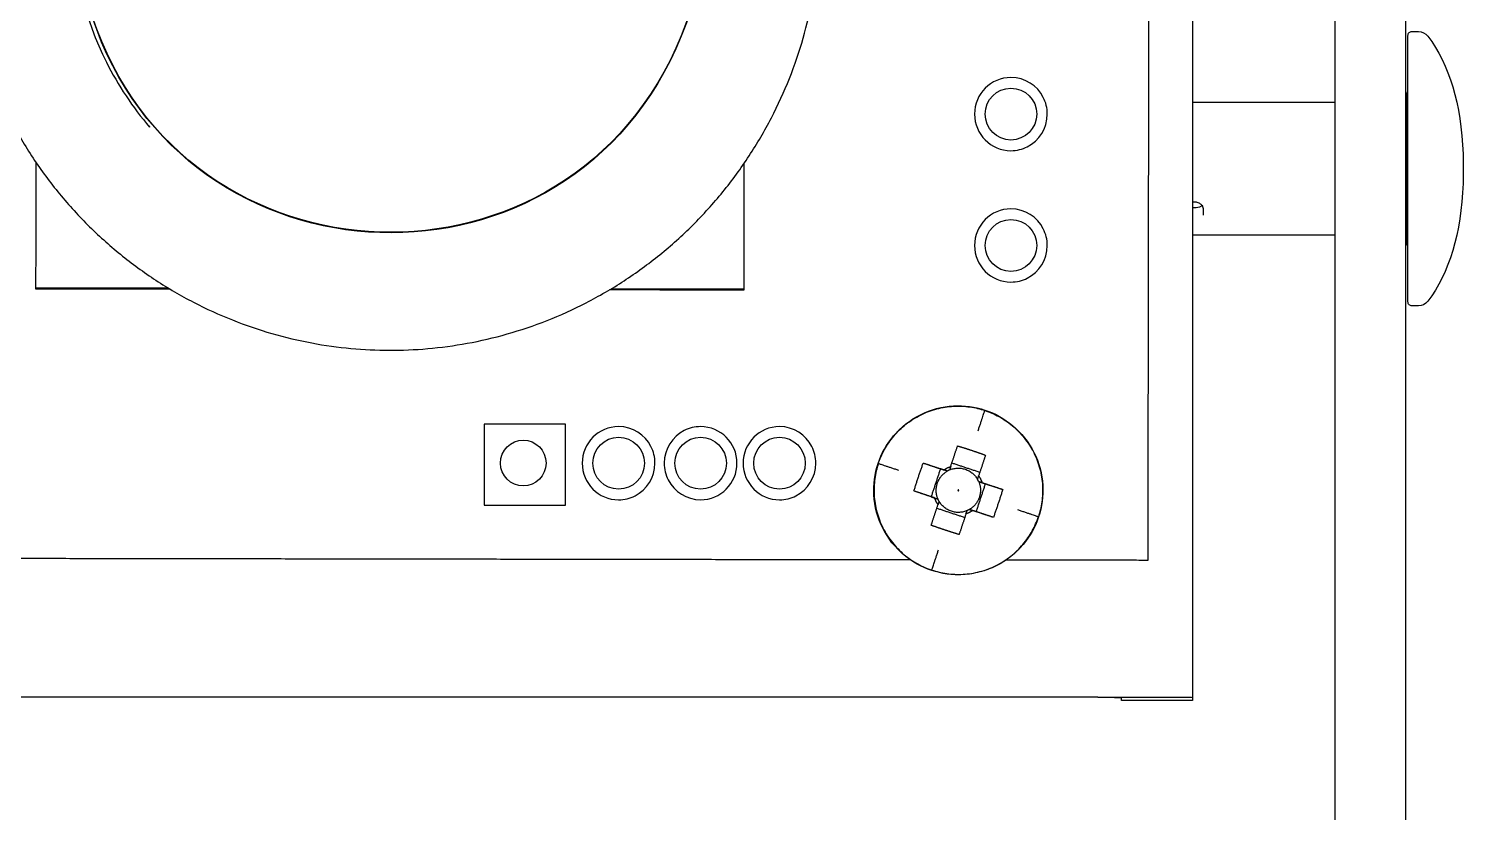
# Model space of a CAD drawing. Header units: millimetres. Extents: x 181 to 381, y 0 to 208.
# Drawn here: x 212.87 to 243.15, y 50.86 to 67.4 of the extents above; entities that cross this region are included whole.
import ezdxf

# ---------------------------------------------------------------- set-up
doc = ezdxf.new("R2010")
doc.units = ezdxf.units.MM
doc.layers.add('Make2D$可见线$曲线', color=7, linetype='Continuous', true_color=0x000000)

msp = doc.modelspace()

# ---------------------------------------------------------------- linework, layer by layer
at = {"layer": 'Make2D$可见线$曲线', "color": 18, "lineweight": -3, "true_color": 0x000000}
for points, degree in [([(237.439, 85.989), (237.439, 69.637), (237.439, 53.284)], 2), ([(236.532, 83.02), (236.511, 69.599), (236.491, 56.177)], 2), ([(240.439, 68.108), (240.439, 55.027), (240.439, 41.946)], 2), ([(241.939, 41.946), (241.939, 55.027), (241.939, 68.108)], 2), ([(242.066, 67.343), (242.135, 67.343), (242.204, 67.343)], 2), ([(242.204, 67.343), (242.282, 67.343), (242.355, 67.307), (242.402, 67.245)], 3), ([(237.439, 65.85), (238.939, 65.85), (240.439, 65.85)], 2), ([(215.423, 65.326), (215.423, 65.334), (215.422, 65.342)], 2), ([(241.961, 65.335), (241.972, 65.335), (241.983, 65.335)], 2), ([(237.479, 63.743), (237.459, 63.743), (237.439, 63.743)], 2), ([(237.479, 63.621), (237.459, 63.621), (237.439, 63.621)], 2), ([(241.984, 63.557), (241.973, 63.557), (241.962, 63.557)], 2), ([(240.439, 63.042), (238.939, 63.042), (237.439, 63.042)], 2), ([(213.023, 61.932), (213.953, 61.931), (214.883, 61.929), (215.813, 61.928)], 3), ([(213.023, 61.906), (213.023, 61.915), (213.023, 61.923), (213.023, 61.932)], 3), ([(215.857, 61.901), (214.912, 61.903), (213.968, 61.904), (213.023, 61.906)], 3), ([(227.962, 61.883), (227.017, 61.884), (226.072, 61.885), (225.127, 61.887)], 3), ([(225.171, 61.913), (226.101, 61.912), (227.032, 61.911), (227.962, 61.909)], 3), ([(227.962, 61.909), (227.962, 61.9), (227.962, 61.891), (227.962, 61.883)], 3), ([(242.204, 61.549), (242.135, 61.549), (242.066, 61.549)], 2), ([(242.402, 61.647), (242.355, 61.585), (242.282, 61.549), (242.204, 61.549)], 3), ([(222.481, 59.051), (222.481, 58.482), (222.481, 57.913), (222.481, 57.345)], 3), ([(224.203, 59.051), (223.629, 59.051), (223.055, 59.051), (222.481, 59.051)], 3), ([(224.203, 57.345), (224.203, 57.913), (224.203, 58.482), (224.203, 59.051)], 3), ([(231.752, 58.232), (231.934, 58.171), (232.115, 58.11)], 2), ([(232.331, 58.158), (232.323, 58.134), (232.315, 58.111), (232.307, 58.086)], 3), ([(232.945, 58.034), (232.65, 58.132), (232.355, 58.23)], 2), ([(232.115, 58.11), (232.017, 57.816), (231.919, 57.522)], 2), ([(232.26, 58.062), (232.187, 58.086), (232.115, 58.11)], 2), ([(232.26, 58.062), (232.235, 58.07), (232.212, 58.079), (232.189, 58.087)], 3), ([(232.898, 57.889), (232.906, 57.914), (232.914, 57.938), (232.921, 57.961)], 3), ([(232.992, 57.82), (232.969, 57.827), (232.946, 57.834), (232.922, 57.842)], 3), ([(232.922, 57.842), (232.994, 57.817), (233.066, 57.793)], 2), ([(231.919, 57.519), (231.737, 57.58), (231.556, 57.642)], 2), ([(232.871, 57.205), (232.969, 57.499), (233.066, 57.793)], 2), ([(233.066, 57.793), (233.248, 57.734), (233.429, 57.675)], 2), ([(222.481, 57.345), (223.055, 57.345), (223.629, 57.345), (224.203, 57.345)], 3), ([(231.919, 57.519), (231.991, 57.495), (232.063, 57.471)], 2), ([(231.993, 57.496), (232.016, 57.488), (232.039, 57.48), (232.063, 57.471)], 3), ([(232.039, 57.279), (232.334, 57.181), (232.629, 57.083)], 2), ([(232.087, 57.423), (232.079, 57.4), (232.071, 57.377), (232.064, 57.355)], 3), ([(232.725, 57.251), (232.75, 57.244), (232.773, 57.237), (232.796, 57.23)], 3), ([(232.87, 57.203), (232.798, 57.227), (232.725, 57.251)], 2), ([(232.654, 57.159), (232.662, 57.181), (232.67, 57.203), (232.678, 57.227)], 3), ([(233.233, 57.084), (233.051, 57.144), (232.87, 57.203)], 2), ([(231.483, 56.185), (220.512, 56.202), (209.54, 56.219)], 2), ([(236.491, 56.177), (234.989, 56.18), (233.487, 56.182)], 2), ([(235.439, 53.289), (220.497, 53.289), (205.555, 53.289)], 2), ([(235.439, 53.285), (220.497, 53.285), (205.555, 53.285)], 2), ([(235.939, 53.288), (235.939, 53.286), (235.939, 53.284)], 2), ([(237.439, 53.215), (236.689, 53.215), (235.939, 53.215)], 2)]:
    msp.add_open_spline(points, degree=degree, dxfattribs=at)
for points, degree, knots in [([(220.514, 76.474), (223.314, 76.471), (225.782, 74.727), (227.306, 70.517), (227.271, 68.793), (224.307, 61.523), (216.159, 61.793), (214.209, 67.666)], 3, [12.233324, 12.233324, 12.233324, 12.233324, 19.678115, 19.678115, 24.072632, 24.072632, 40.435415, 40.435415, 40.435415, 40.435415]), ([(213.785, 69.628), (213.803, 68.613), (214.19, 67.055), (215.063, 65.742), (215.421, 65.325)], 3, [0.558413, 0.558413, 0.558413, 0.558413, 3.350274, 4.867507, 4.867507, 4.867507, 4.867507]), ([(227.138, 69.581), (227.114, 68.784), (226.949, 67.991), (224.306, 61.51), (216.159, 61.781), (214.208, 67.654)], 3, [21.933103, 21.933103, 21.933103, 21.933103, 24.072632, 24.072632, 40.435415, 40.435415, 40.435415, 40.435415]), ([(241.983, 67.26), (241.984, 67.265), (241.985, 67.275), (241.987, 67.284), (241.988, 67.287), (241.993, 67.301), (242, 67.311), (242.023, 67.334), (242.044, 67.343), (242.066, 67.343)], 3, [0, 0, 0, 0, 0.0159134, 0.0159134, 0.0271697, 0.0271697, 0.0626545, 0.0626545, 0.1318879, 0.1318879, 0.1318879, 0.1318879]), ([(241.983, 61.632), (241.983, 61.632), (241.983, 61.679), (241.983, 62.054), (241.983, 62.978), (241.983, 64.196), (241.983, 65.469), (241.983, 66.523), (241.983, 67.135), (241.983, 67.26), (241.983, 67.26)], 3, [2.630216, 2.630216, 2.630216, 2.630216, 3.191011, 4.699756, 6.141658, 7.663786, 9.225969, 10.681092, 12.136247, 13.312507, 13.312507, 13.312507, 13.312507]), ([(242.402, 67.245), (242.858, 66.644), (243.106, 65.814), (243.146, 64.757), (243.15, 64.653), (243.152, 64.55), (243.152, 64.446)], 3, [0.148882, 0.148882, 0.148882, 0.148882, 2.821563, 2.821563, 2.821563, 3.132454, 3.132454, 3.132454, 3.132454]), ([(234.286, 65.951), (234.159, 66.201), (233.901, 66.372), (233.603, 66.372), (233.179, 66.372), (232.835, 66.026), (232.835, 65.6), (232.835, 65.173), (233.179, 64.827), (233.603, 64.827), (233.727, 64.827), (233.845, 64.857), (233.949, 64.91)], 3, [-0.878604, -0.878604, -0.878604, -0.878604, 0, 0, 0, 1.250011, 1.250011, 1.250011, 2.500022, 2.500022, 2.500022, 2.867409, 2.867409, 2.867409, 2.867409]), ([(233.603, 66.147), (233.302, 66.147), (233.059, 65.902), (233.059, 65.6), (233.059, 65.297), (233.302, 65.052), (233.603, 65.052), (233.903, 65.052), (234.147, 65.297), (234.147, 65.6), (234.147, 65.902), (233.903, 66.147), (233.603, 66.147)], 3, [0, 0, 0, 0, 0.885748, 0.885748, 0.885748, 1.771496, 1.771496, 1.771496, 2.657244, 2.657244, 2.657244, 3.542992, 3.542992, 3.542992, 3.542992]), ([(241.939, 66.072), (241.946, 66.053), (241.951, 66.032), (241.957, 66.004), (241.958, 65.997), (241.959, 65.988), (241.961, 65.945), (241.961, 65.944)], 3, [0.4935233, 0.4935233, 0.4935233, 0.4935233, 0.5671611, 0.5671611, 0.5945233, 0.5945233, 0.5970692, 0.5970692, 0.5970692, 0.5970692]), ([(233.949, 64.91), (234.199, 65.037), (234.37, 65.298), (234.37, 65.6), (234.37, 65.726), (234.34, 65.846), (234.286, 65.951)], 3, [2.867409, 2.867409, 2.867409, 2.867409, 3.750033, 3.750033, 3.750033, 4.12144, 4.12144, 4.12144, 4.12144]), ([(213.023, 61.932), (213.023, 62.004), (213.023, 62.075), (213.023, 62.147), (213.024, 62.956), (213.025, 63.764), (213.027, 64.573)], 3, [2.153089, 2.153089, 2.153089, 2.153089, 2.353089, 2.353089, 2.353089, 4.612482, 4.612482, 4.612482, 4.612482]), ([(227.966, 64.551), (227.965, 63.742), (227.964, 62.933), (227.963, 62.124), (227.962, 62.052), (227.962, 61.981), (227.962, 61.909)], 3, [20.139235, 20.139235, 20.139235, 20.139235, 22.400002, 22.400002, 22.400002, 22.600002, 22.600002, 22.600002, 22.600002]), ([(243.152, 64.446), (243.152, 64.342), (243.15, 64.239), (243.146, 64.135), (243.106, 63.078), (242.858, 62.249), (242.403, 61.648)], 3, [-0.310891, -0.310891, -0.310891, -0.310891, 0, 0, 0, 2.671974, 2.671974, 2.671974, 2.671974]), ([(234.286, 63.177), (234.159, 63.427), (233.901, 63.598), (233.603, 63.598), (233.179, 63.598), (232.835, 63.252), (232.835, 62.826), (232.835, 62.399), (233.179, 62.053), (233.603, 62.053), (233.727, 62.053), (233.845, 62.083), (233.949, 62.136)], 3, [-0.878604, -0.878604, -0.878604, -0.878604, 0, 0, 0, 1.250011, 1.250011, 1.250011, 2.500022, 2.500022, 2.500022, 2.867409, 2.867409, 2.867409, 2.867409]), ([(237.666, 63.6), (237.666, 63.611), (237.664, 63.624), (237.657, 63.639), (237.65, 63.655), (237.637, 63.673), (237.62, 63.689), (237.603, 63.705), (237.58, 63.719), (237.555, 63.729), (237.531, 63.738), (237.506, 63.743), (237.479, 63.743)], 3, [0, 0, 0, 0, 0.0734894, 0.0734894, 0.0734894, 0.1565046, 0.1565046, 0.1565046, 0.2420201, 0.2420201, 0.2420201, 0.3210887, 0.3210887, 0.3210887, 0.3210887]), ([(237.639, 63.669), (237.631, 63.662), (237.622, 63.656), (237.577, 63.631), (237.53, 63.621), (237.479, 63.621)], 3, [0.1142345, 0.1142345, 0.1142345, 0.1142345, 0.1624368, 0.1624368, 0.3255626, 0.3255626, 0.3255626, 0.3255626]), ([(237.666, 63.6), (237.666, 63.618), (237.661, 63.643), (237.648, 63.668), (237.644, 63.675)], 3, [0.0066832, 0.0066832, 0.0066832, 0.0066832, 0.1144834, 0.154935, 0.154935, 0.154935, 0.154935]), ([(233.603, 63.373), (233.302, 63.373), (233.059, 63.128), (233.059, 62.826), (233.059, 62.523), (233.302, 62.278), (233.603, 62.278), (233.903, 62.278), (234.147, 62.523), (234.147, 62.826), (234.147, 63.128), (233.903, 63.373), (233.603, 63.373)], 3, [0, 0, 0, 0, 0.885748, 0.885748, 0.885748, 1.771496, 1.771496, 1.771496, 2.657244, 2.657244, 2.657244, 3.542992, 3.542992, 3.542992, 3.542992]), ([(233.949, 62.136), (234.199, 62.263), (234.37, 62.524), (234.37, 62.826), (234.37, 62.952), (234.34, 63.072), (234.286, 63.177)], 3, [2.867409, 2.867409, 2.867409, 2.867409, 3.750033, 3.750033, 3.750033, 4.12144, 4.12144, 4.12144, 4.12144]), ([(241.961, 62.948), (241.961, 62.941), (241.959, 62.91), (241.958, 62.895), (241.957, 62.888), (241.951, 62.859), (241.946, 62.839), (241.939, 62.82)], 3, [0, 0, 0, 0, 0.0230933, 0.0230933, 0.0485348, 0.0485348, 0.1170035, 0.1170035, 0.1170035, 0.1170035]), ([(242.066, 61.549), (242.044, 61.549), (242.023, 61.558), (242, 61.581), (241.993, 61.591), (241.988, 61.605), (241.987, 61.608), (241.986, 61.612), (241.983, 61.631), (241.983, 61.632)], 3, [0, 0, 0, 0, 0.0770705, 0.0770705, 0.1165713, 0.1165713, 0.1291014, 0.1291014, 0.1320846, 0.1320846, 0.1320846, 0.1320846]), ([(230.799, 58.22), (230.87, 58.433), (230.98, 58.631), (231.125, 58.803), (231.282, 58.99), (231.475, 59.143), (231.693, 59.252), (231.911, 59.361), (232.149, 59.425), (232.393, 59.439), (232.617, 59.451), (232.842, 59.421), (233.055, 59.35), (233.269, 59.279), (233.467, 59.169), (233.639, 59.024), (233.826, 58.867), (233.979, 58.674), (234.088, 58.456), (234.197, 58.238), (234.261, 58), (234.274, 57.757), (234.287, 57.532), (234.257, 57.307), (234.186, 57.094)], 3, [0, 0, 0, 0, 0.676776, 0.676776, 0.676776, 1.410823, 1.410823, 1.410823, 2.14487, 2.14487, 2.14487, 2.821645, 2.821645, 2.821645, 3.498421, 3.498421, 3.498421, 4.232468, 4.232468, 4.232468, 4.966516, 4.966516, 4.966516, 5.643291, 5.643291, 5.643291, 5.643291]), ([(226.005, 58.58), (225.878, 58.83), (225.62, 59.001), (225.322, 59.001), (224.898, 59.001), (224.554, 58.655), (224.554, 58.228), (224.554, 57.802), (224.898, 57.456), (225.322, 57.456), (225.446, 57.456), (225.564, 57.486), (225.668, 57.539)], 3, [-0.878604, -0.878604, -0.878604, -0.878604, 0, 0, 0, 1.250011, 1.250011, 1.250011, 2.500022, 2.500022, 2.500022, 2.867409, 2.867409, 2.867409, 2.867409]), ([(225.322, 58.776), (225.021, 58.776), (224.778, 58.531), (224.778, 58.228), (224.778, 57.926), (225.021, 57.681), (225.322, 57.681), (225.622, 57.681), (225.866, 57.926), (225.866, 58.228), (225.866, 58.531), (225.622, 58.776), (225.322, 58.776)], 3, [0, 0, 0, 0, 0.885748, 0.885748, 0.885748, 1.771496, 1.771496, 1.771496, 2.657244, 2.657244, 2.657244, 3.542992, 3.542992, 3.542992, 3.542992]), ([(226.706, 58.918), (226.456, 58.79), (226.285, 58.53), (226.285, 58.228), (226.285, 58.102), (226.315, 57.982), (226.369, 57.876)], 3, [0.367387, 0.367387, 0.367387, 0.367387, 1.250011, 1.250011, 1.250011, 1.621418, 1.621418, 1.621418, 1.621418]), ([(226.369, 57.876), (226.496, 57.627), (226.755, 57.456), (227.052, 57.456), (227.476, 57.456), (227.82, 57.802), (227.82, 58.228), (227.82, 58.655), (227.476, 59.001), (227.052, 59.001), (226.928, 59.001), (226.81, 58.971), (226.706, 58.918)], 3, [-3.378625, -3.378625, -3.378625, -3.378625, -2.500022, -2.500022, -2.500022, -1.250011, -1.250011, -1.250011, 0, 0, 0, 0.367387, 0.367387, 0.367387, 0.367387]), ([(227.052, 58.776), (226.752, 58.776), (226.509, 58.531), (226.509, 58.228), (226.509, 57.926), (226.752, 57.681), (227.052, 57.681), (227.353, 57.681), (227.596, 57.926), (227.596, 58.228), (227.596, 58.531), (227.353, 58.776), (227.052, 58.776)], 3, [0, 0, 0, 0, 0.885748, 0.885748, 0.885748, 1.771496, 1.771496, 1.771496, 2.657244, 2.657244, 2.657244, 3.542992, 3.542992, 3.542992, 3.542992]), ([(229.401, 58.58), (229.274, 58.83), (229.015, 59.001), (228.717, 59.001), (228.293, 59.001), (227.95, 58.655), (227.95, 58.228), (227.95, 57.802), (228.293, 57.456), (228.717, 57.456), (228.842, 57.456), (228.959, 57.486), (229.064, 57.539)], 3, [-0.878604, -0.878604, -0.878604, -0.878604, 0, 0, 0, 1.250011, 1.250011, 1.250011, 2.500022, 2.500022, 2.500022, 2.867409, 2.867409, 2.867409, 2.867409]), ([(228.717, 58.776), (228.417, 58.776), (228.173, 58.531), (228.173, 58.228), (228.173, 57.926), (228.417, 57.681), (228.717, 57.681), (229.018, 57.681), (229.261, 57.926), (229.261, 58.228), (229.261, 58.531), (229.018, 58.776), (228.717, 58.776)], 3, [0, 0, 0, 0, 0.885748, 0.885748, 0.885748, 1.771496, 1.771496, 1.771496, 2.657244, 2.657244, 2.657244, 3.542992, 3.542992, 3.542992, 3.542992]), ([(222.828, 58.231), (222.828, 57.964), (223.043, 57.748), (223.309, 57.748), (223.574, 57.748), (223.789, 57.964), (223.789, 58.231), (223.789, 58.498), (223.574, 58.715), (223.309, 58.715), (223.043, 58.715), (222.828, 58.498), (222.828, 58.231)], 3, [0, 0, 0, 0, 0.782679, 0.782679, 0.782679, 1.565358, 1.565358, 1.565358, 2.348038, 2.348038, 2.348038, 3.130717, 3.130717, 3.130717, 3.130717]), ([(225.668, 57.539), (225.918, 57.666), (226.089, 57.927), (226.089, 58.228), (226.089, 58.355), (226.059, 58.475), (226.005, 58.58)], 3, [2.867409, 2.867409, 2.867409, 2.867409, 3.750033, 3.750033, 3.750033, 4.12144, 4.12144, 4.12144, 4.12144]), ([(229.064, 57.539), (229.314, 57.666), (229.485, 57.927), (229.485, 58.228), (229.485, 58.355), (229.455, 58.475), (229.401, 58.58)], 3, [2.867409, 2.867409, 2.867409, 2.867409, 3.750033, 3.750033, 3.750033, 4.12144, 4.12144, 4.12144, 4.12144]), ([(234.186, 57.094), (234.115, 56.88), (234.005, 56.682), (233.86, 56.51), (233.703, 56.323), (233.51, 56.17), (233.292, 56.061), (233.074, 55.952), (232.836, 55.888), (232.593, 55.875), (232.368, 55.862), (232.143, 55.892), (231.93, 55.963), (231.716, 56.034), (231.518, 56.144), (231.346, 56.289), (231.159, 56.446), (231.006, 56.639), (230.897, 56.857), (230.788, 57.075), (230.724, 57.313), (230.711, 57.557), (230.698, 57.781), (230.728, 58.006), (230.799, 58.22)], 3, [0, 0, 0, 0, 0.676776, 0.676776, 0.676776, 1.410823, 1.410823, 1.410823, 2.14487, 2.14487, 2.14487, 2.821645, 2.821645, 2.821645, 3.498421, 3.498421, 3.498421, 4.232468, 4.232468, 4.232468, 4.966516, 4.966516, 4.966516, 5.643291, 5.643291, 5.643291, 5.643291]), ([(235.939, 53.215), (235.939, 53.231), (235.939, 53.246), (235.939, 53.265), (235.939, 53.284)], 2, [0, 0, 0, 14.461223, 14.461223, 32.388909, 32.388909, 32.388909]), ([(237.439, 53.284), (237.439, 53.265), (237.439, 53.246), (237.439, 53.231), (237.439, 53.215)], 2, [-2.283414, -2.283414, -2.283414, 15.644272, 15.644272, 30.105495, 30.105495, 30.105495])]:
    msp.add_open_spline(points, degree=degree, knots=knots, dxfattribs=at)
for points, weights, knots in [([(211.433, 69.705), (211.468, 60.627), (220.49, 60.613), (229.56, 60.599), (229.574, 69.725)], [0.997787373345, 0.708217305139, 1, 0.707106781187, 1], [26.438739, 26.438739, 26.438739, 39.583067, 39.583067, 52.777423, 52.777423, 52.777423]), ([(241.961, 62.948), (241.961, 62.948), (241.961, 63.881), (241.961, 64.814), (241.961, 65.518)], [1, 0.829757558666, 1, 0.829757558666, 1], [6.26335, 6.26335, 6.26335, 8.158096, 8.158096, 10.052843, 10.052843, 10.052843]), ([(232.501, 57.653), (232.503, 57.662), (232.495, 57.664), (232.487, 57.667), (232.484, 57.659)], [1, 0.707106781187, 1, 0.707106781187, 1], [0, 0, 0, 1.57865, 1.57865, 3.157301, 3.157301, 3.157301]), ([(232.484, 57.659), (232.482, 57.651), (232.49, 57.648), (232.498, 57.645), (232.501, 57.653)], [1, 0.707106781187, 1, 0.707106781187, 1], [3.125885, 3.125885, 3.125885, 4.704535, 4.704535, 6.283185, 6.283185, 6.283185])]:
    msp.add_rational_spline(points, weights, degree=2, knots=knots, dxfattribs=at)
for points, weights in [([(241.961, 65.518), (241.961, 65.944), (241.961, 65.944)], [1, 0.92621520711, 1]), ([(237.666, 63.466), (237.666, 63.528), (237.666, 63.6)], [1, 0.997445719115, 1]), ([(230.803, 58.218), (231.366, 59.905), (233.053, 59.342)], [1, 0.707106781187, 1]), ([(232.91, 58.914), (233.041, 59.306), (233.053, 59.342)], [1, 0.816416886144, 1]), ([(233.053, 59.342), (234.741, 58.783), (234.182, 57.095)], [1, 0.707106781186, 1]), ([(232.331, 58.158), (232.404, 58.377), (232.476, 58.594)], [1, 0.99904747858, 1]), ([(232.476, 58.594), (232.625, 58.55), (232.772, 58.5)], [1, 0.999533641525, 1]), ([(232.772, 58.5), (232.92, 58.451), (233.066, 58.398)], [1, 0.999533641525, 1]), ([(230.803, 58.218), (230.244, 56.53), (231.932, 55.972)], [1, 0.707106781186, 1]), ([(231.237, 58.075), (230.841, 58.206), (230.803, 58.218)], [1, 0.816416886144, 1]), ([(231.556, 57.642), (231.646, 57.939), (231.752, 58.232)], [0.999999999111, 0.998135001527, 1]), ([(231.752, 58.232), (231.97, 58.16), (232.189, 58.087)], [1, 0.999047478807, 0.999999999546]), ([(232.189, 58.087), (232.255, 58.133), (232.331, 58.158)], [1, 0.98858581064, 1]), ([(233.066, 58.398), (232.994, 58.181), (232.921, 57.961)], [1, 0.99904747858, 1]), ([(232.049, 57.804), (232.105, 57.973), (232.26, 58.062)], [1, 0.934458857754, 1]), ([(232.307, 58.086), (232.283, 58.075), (232.26, 58.062)], [1, 0.998360061828, 1]), ([(232.307, 58.086), (232.69, 58.251), (232.898, 57.889)], [1, 0.74642671367, 1]), ([(232.922, 57.842), (232.911, 57.866), (232.898, 57.889)], [1, 0.998360061828, 1]), ([(232.921, 57.961), (232.967, 57.896), (232.992, 57.82)], [1, 0.98858581064, 1]), ([(232.922, 57.842), (232.992, 57.678), (232.936, 57.509)], [1, 0.934458857754, 1]), ([(231.993, 57.496), (231.773, 57.569), (231.556, 57.642)], [0.999999999546, 0.999047478807, 1]), ([(232.063, 57.471), (231.993, 57.635), (232.049, 57.804)], [1, 0.934458857754, 1]), ([(232.992, 57.82), (233.212, 57.747), (233.429, 57.675)], [0.999999999546, 0.999047478807, 1]), ([(233.429, 57.675), (233.339, 57.377), (233.233, 57.084)], [1, 0.998135001527, 0.999999999111]), ([(231.919, 56.918), (231.991, 57.135), (232.064, 57.355)], [1, 0.99904747858, 1]), ([(232.064, 57.355), (232.018, 57.42), (231.993, 57.496)], [1, 0.98858581064, 1]), ([(232.087, 57.423), (232.074, 57.447), (232.063, 57.471)], [1, 0.998360061828, 1]), ([(232.678, 57.227), (232.295, 57.062), (232.087, 57.423)], [1, 0.74642671367, 1]), ([(232.725, 57.251), (232.702, 57.238), (232.678, 57.227)], [1, 0.998360061828, 1]), ([(232.936, 57.509), (232.88, 57.34), (232.725, 57.251)], [1, 0.934458857754, 1]), ([(234.182, 57.095), (234.144, 57.109), (233.748, 57.241)], [1, 0.816416886144, 1]), ([(231.932, 55.972), (233.619, 55.408), (234.182, 57.095)], [1, 0.707106781187, 1]), ([(232.654, 57.159), (232.581, 56.939), (232.509, 56.722)], [1, 0.999047478807, 0.999999999546]), ([(232.796, 57.23), (232.73, 57.183), (232.654, 57.159)], [1, 0.98858581064, 1]), ([(233.233, 57.084), (233.015, 57.157), (232.796, 57.23)], [1, 0.999047478807, 0.999999999546]), ([(232.213, 56.816), (232.065, 56.865), (231.919, 56.918)], [1, 0.999533641525, 1]), ([(232.509, 56.722), (232.36, 56.767), (232.213, 56.816)], [1, 0.999533641525, 1]), ([(231.932, 55.972), (231.945, 56.009), (232.075, 56.402)], [1, 0.816416885674, 1]), ([(235.439, 53.289), (237.439, 53.289), (237.439, 53.284)], [1, 0.707106781187, 1]), ([(235.439, 53.285), (235.939, 53.285), (235.939, 53.284)], [1, 0.707106781187, 1])]:
    msp.add_rational_spline(points, weights, degree=2, dxfattribs=at)

doc.saveas('drawing.dxf')
